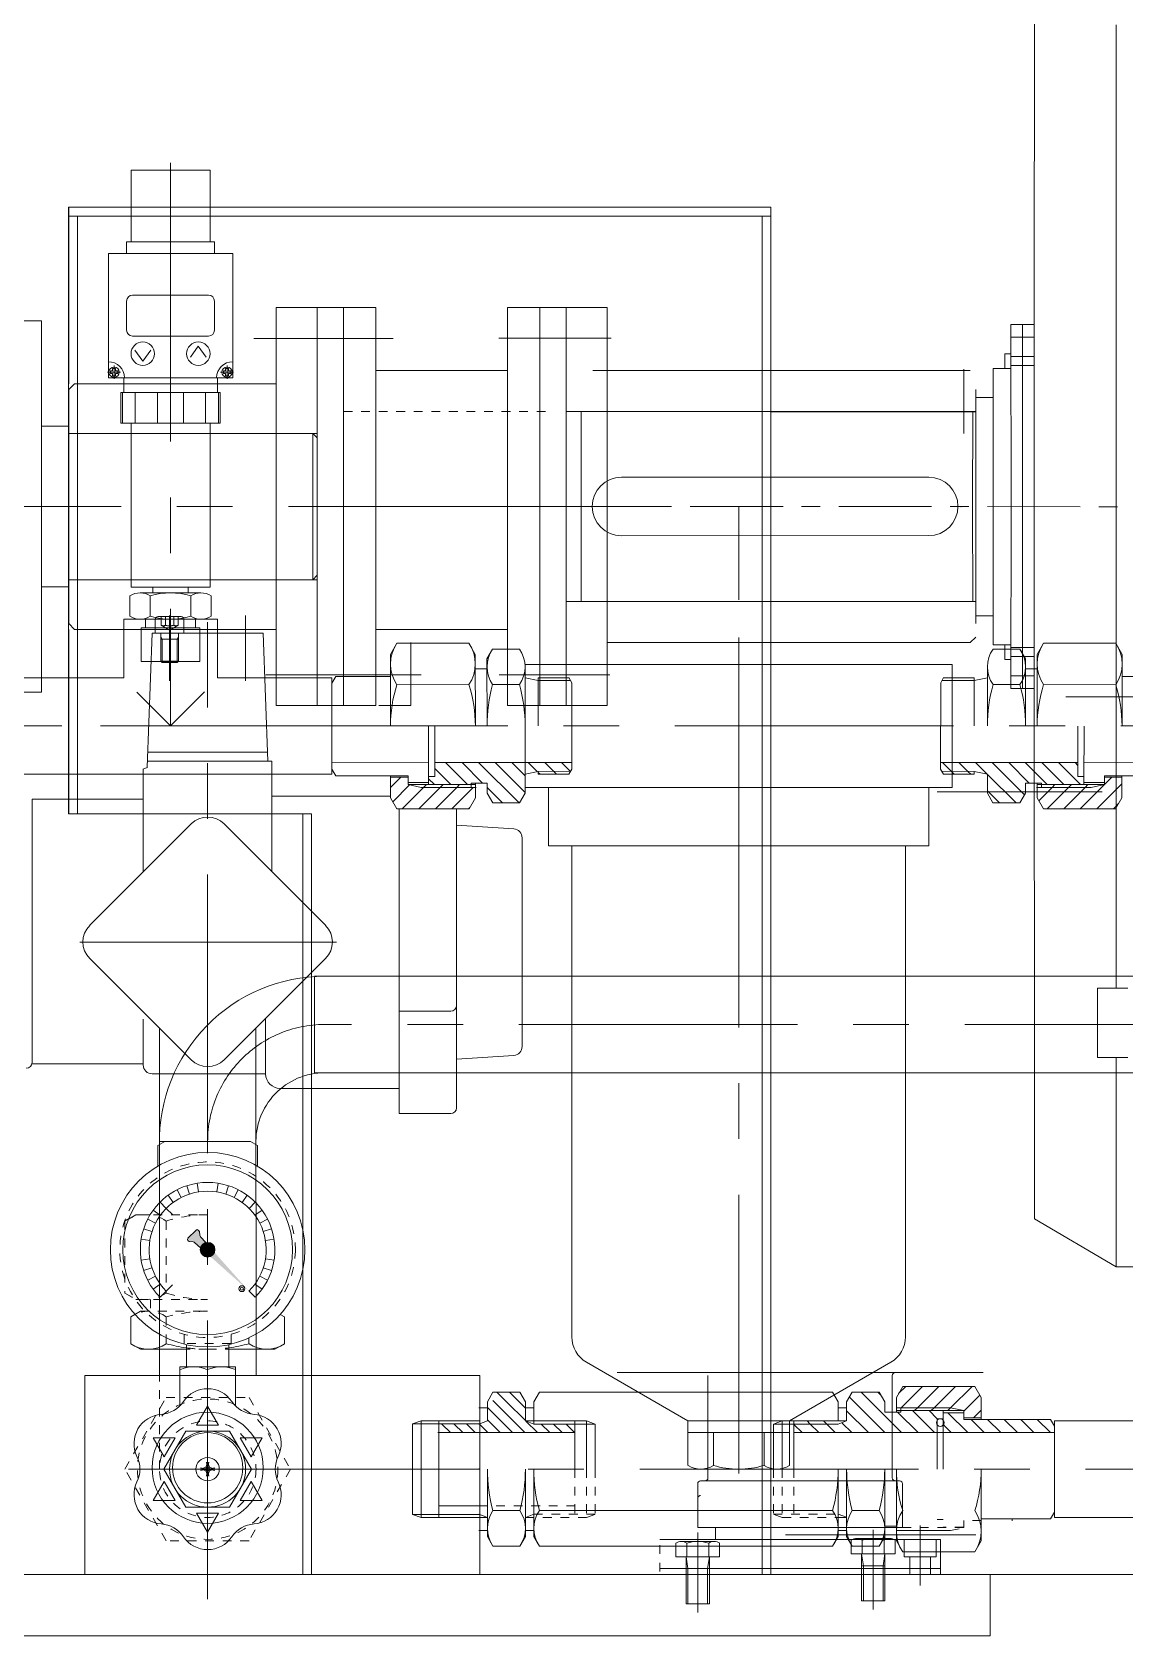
# Model space of a CAD drawing. Header units: inches. Extents: x 0 to 22015, y 0 to 16774.
# Drawn here: x 10993 to 11366, y 11004 to 11552 of the extents above; entities that cross this region are included whole.
import ezdxf

# ---------------------------------------------------------------- set-up
doc = ezdxf.new("R2010")
doc.units = ezdxf.units.IN
doc.header["$MEASUREMENT"] = 0
doc.linetypes.add('CENTER', pattern=[50.8, 31.75, -6.35, 6.35, -6.35])
doc.linetypes.add('EB_DASH', pattern=[6, 3, -3])
for name, color, linetype, lineweight in [('CAXA0', 7, 'Continuous', 5), ('CAXA1', 5, 'CENTER', 5), ('CAXA2', 6, 'EB_DASH', 5)]:
    doc.layers.add(name, color=color, linetype=linetype, lineweight=lineweight)

msp = doc.modelspace()

# ---------------------------------------------------------------- hatches: boundary and pattern name
at = {"layer": 'CAXA0', "linetype": 'Continuous', "lineweight": 5}
h = msp.add_hatch(color=7, dxfattribs=at)
h.paths.add_polyline_path([(11066.96, 11121.44), (11065.24, 11122.97), (11065.2, 11123.01), (11065.16, 11123.04), (11053.73, 11133.25), (11054.18, 11133.49), (11054.58, 11133.81), (11054.91, 11134.21), (11055.14, 11134.67)], flags=0)
h.paths.add_polyline_path([(11050.4, 11136.22), (11050.55, 11136.63), (11050.77, 11137.01), (11051.05, 11137.35), (11051.38, 11137.63), (11051.76, 11137.85), (11052.17, 11137.99), (11050.41, 11139.96), (11050.25, 11140.22), (11050.16, 11140.51), (11050.01, 11141.77), (11049.99, 11141.85), (11049.96, 11141.93), (11049.92, 11142), (11049.86, 11142.06), (11049.63, 11142.3), (11049.56, 11142.36), (11049.47, 11142.41), (11049.38, 11142.43), (11049.28, 11142.44), (11049.18, 11142.43), (11049.09, 11142.41), (11049, 11142.36), (11048.92, 11142.3), (11046.1, 11139.47), (11046.03, 11139.39), (11045.99, 11139.31), (11045.96, 11139.21), (11045.95, 11139.11), (11045.96, 11139.02), (11045.99, 11138.92), (11046.03, 11138.84), (11046.1, 11138.76), (11046.33, 11138.53), (11046.39, 11138.48), (11046.46, 11138.43), (11046.54, 11138.4), (11046.62, 11138.39), (11047.89, 11138.23), (11048.18, 11138.15), (11048.43, 11137.98)], flags=0)
msp.add_hatch(color=7, dxfattribs=at).paths.add_polyline_path([(11055.14, 11134.67), (11054.91, 11134.21), (11054.58, 11133.81), (11054.18, 11133.49), (11053.73, 11133.25), (11053.35, 11133.14), (11052.96, 11133.08), (11052.57, 11133.09), (11052.18, 11133.16), (11051.81, 11133.29), (11051.46, 11133.48), (11051.15, 11133.71), (11050.88, 11134), (11050.65, 11134.32), (11050.48, 11134.68), (11050.37, 11135.05), (11050.32, 11135.44), (11050.33, 11135.84), (11050.4, 11136.22), (11050.55, 11136.63), (11050.77, 11137.01), (11051.05, 11137.35), (11051.38, 11137.63), (11051.76, 11137.85), (11052.17, 11137.99), (11052.56, 11138.07), (11052.95, 11138.08), (11053.34, 11138.02), (11053.72, 11137.91), (11054.07, 11137.74), (11054.39, 11137.52), (11054.68, 11137.24), (11054.92, 11136.93), (11055.1, 11136.58), (11055.23, 11136.21), (11055.3, 11135.83), (11055.31, 11135.43), (11055.26, 11135.04)], flags=0)

# ---------------------------------------------------------------- linework, layer by layer
at = {"color": 7, "lineweight": 5}
for p, q in [((11335.34, 11451.85), (11335.37, 11583.05)), ((11363.32, 11554.19), (11363.32, 11520.79)), ((11363.32, 11520.79), (11363.32, 11258.38)), ((11327.34, 11451.82), (11327.41, 11389.58)), ((11327.34, 11451.82), (11335.34, 11451.82)), ((11331.34, 11451.82), (11331.34, 11389.58)), ((11335.34, 11451.85), (11335.34, 11389.58)), ((11327.35, 11447.5), (11335.34, 11447.5)), ((11325.32, 11441.82), (11325.32, 11436.82)), ((11325.32, 11441.82), (11327.35, 11441.82)), ((11327.36, 11440.82), (11335.34, 11440.82)), ((11321.32, 11426.82), (11321.32, 11436.82)), ((11321.32, 11436.82), (11327.36, 11436.82)), ((11327.36, 11437.82), (11335.34, 11437.82)), ((11315.32, 11421.89), (11315.32, 11426.89)), ((11315.32, 11426.89), (11321.32, 11426.89)), ((11321.32, 11426.82), (11321.32, 11389.58)), ((11175.32, 11389.58), (11175.32, 11422.08)), ((11175.32, 11422.08), (11315.32, 11421.89)), ((11314.32, 11421.89), (11314.25, 11389.59)), ((11315.32, 11421.89), (11315.32, 11357.28)), ((11194.25, 11399.58), (11299.25, 11399.64)), ((11175.32, 11389.58), (11175.32, 11357.08)), ((11314.32, 11357.28), (11314.25, 11389.58)), ((11321.32, 11352.34), (11321.32, 11389.58)), ((11327.34, 11327.35), (11327.41, 11389.58)), ((11331.34, 11327.35), (11331.34, 11389.58)), ((11335.34, 11327.32), (11335.34, 11389.58)), ((11194.25, 11379.58), (11299.25, 11379.64)), ((11175.32, 11357.08), (11315.32, 11357.28)), ((11315.32, 11357.28), (11315.32, 11352.28)), ((11315.32, 11352.28), (11321.32, 11352.28)), ((11321.32, 11352.34), (11321.32, 11342.34)), ((11321.32, 11342.34), (11327.36, 11342.35)), ((11325.32, 11337.35), (11325.32, 11342.35)), ((11325.32, 11337.35), (11327.35, 11337.35)), ((11327.36, 11341.35), (11335.34, 11341.35)), ((11327.36, 11338.35), (11335.34, 11338.35)), ((11327.35, 11331.67), (11335.34, 11331.67)), ((11327.34, 11327.35), (11335.34, 11327.35)), ((11335.34, 11327.32), (11335.37, 11196.12)), ((11363.32, 11224.98), (11363.32, 11258.38)), ((11356.9, 11224.98), (11367.29, 11224.98)), ((11356.9, 11224.98), (11356.9, 11201.33)), ((11356.9, 11201.33), (11367.3, 11201.31)), ((11363.32, 11129.68), (11363.32, 11201.32)), ((11335.39, 11146.12), (11335.37, 11196.12)), ((11335.39, 11146.12), (11363.32, 11129.68)), ((11363.32, 11129.68), (11373.32, 11129.69))]:
    msp.add_line(p, q, dxfattribs=at)
for centre, start, end in [((11194.25, 11389.58), 90, 270), ((11299.25, 11389.64), 270.0116, 90.0116)]:
    msp.add_arc(centre, 10, start, end, dxfattribs=at)
at = {"layer": 'CAXA0', "color": 7, "linetype": 'Continuous', "lineweight": 5}
for p, q in [((11026.63, 11504.58), (11053.63, 11504.58)), ((11026.63, 11504.58), (11026.63, 11480.08)), ((11053.63, 11504.58), (11053.63, 11480.08)), ((11005.31, 11284.58), (11005.31, 11491.85)), ((11005.31, 11491.85), (11245.31, 11491.85)), ((11005.32, 11431.58), (11005.32, 11491.85)), ((11245.31, 11024.58), (11245.31, 11491.85)), ((11005.31, 11488.85), (11245.31, 11488.85)), ((11008.31, 11284.58), (11008.31, 11488.85)), ((11242.31, 11024.58), (11242.31, 11488.85)), ((11025.13, 11480.08), (11055.13, 11480.08)), ((11025.13, 11480.08), (11025.13, 11476.08)), ((11055.13, 11480.08), (11055.13, 11476.08)), ((11018.88, 11476.08), (11061.38, 11476.08)), ((11018.88, 11476.08), (11018.88, 11433.58)), ((11061.38, 11476.08), (11061.38, 11433.58)), ((11025.13, 11459.83), (11025.13, 11449.83)), ((11027.13, 11461.83), (11053.13, 11461.83)), ((11055.13, 11459.83), (11055.13, 11449.83)), ((11076.27, 11332.33), (11076.27, 11457.58)), ((11110.27, 11457.58), (11076.27, 11457.58)), ((11090.27, 11321.58), (11090.27, 11457.58)), ((11099.27, 11339.33), (11099.27, 11457.58)), ((11110.27, 11321.58), (11110.27, 11457.58)), ((11189.32, 11457.58), (11155.32, 11457.58)), ((11155.32, 11321.58), (11155.32, 11457.58)), ((11166.32, 11321.58), (11166.32, 11457.58)), ((11175.32, 11321.58), (11175.32, 11457.58)), ((11189.32, 11343.08), (11189.32, 11457.58)), ((10996, 11453.03), (10979, 11453.03)), ((10996, 11326.18), (10996, 11453.03)), ((11027.13, 11447.83), (11053.13, 11447.83)), ((11027.91, 11442.98), (11030.63, 11439.27)), ((11033.36, 11442.98), (11030.63, 11439.27)), ((11046.91, 11440.67), (11049.63, 11444.38)), ((11052.36, 11440.67), (11049.63, 11444.38)), ((11019.58, 11435.02), (11019.58, 11436.02)), ((11020.33, 11436.02), (11019.58, 11436.02)), ((11020.33, 11435.02), (11019.58, 11435.02)), ((11021.33, 11436.77), (11020.33, 11436.77)), ((11020.33, 11436.02), (11020.33, 11436.77)), ((11020.33, 11434.27), (11020.33, 11435.02)), ((11021.33, 11436.02), (11021.33, 11436.77)), ((11022.08, 11436.02), (11021.33, 11436.02)), ((11021.33, 11434.27), (11021.33, 11435.02)), ((11022.08, 11435.02), (11021.33, 11435.02)), ((11022.08, 11435.02), (11022.08, 11436.02)), ((11058.19, 11436.02), (11058.19, 11435.02)), ((11058.94, 11436.02), (11058.19, 11436.02)), ((11058.94, 11435.02), (11058.19, 11435.02)), ((11059.94, 11436.77), (11058.94, 11436.77)), ((11058.94, 11436.77), (11058.94, 11436.02)), ((11058.94, 11435.02), (11058.94, 11434.27)), ((11059.94, 11436.77), (11059.94, 11436.02)), ((11060.69, 11436.02), (11059.94, 11436.02)), ((11060.69, 11435.02), (11059.94, 11435.02)), ((11059.94, 11435.02), (11059.94, 11434.27)), ((11060.69, 11436.02), (11060.69, 11435.02)), ((11155.32, 11436.08), (11110.27, 11436.08)), ((11313.47, 11436.08), (11184.47, 11436.08)), ((11007.32, 11431.58), (11005.32, 11429.58)), ((11005.32, 11349.59), (11005.32, 11429.58)), ((11007.32, 11431.58), (11076.27, 11431.58)), ((11018.88, 11433.58), (11061.38, 11433.58)), ((11021.33, 11434.27), (11020.33, 11434.27)), ((11024.13, 11433.58), (11024.13, 11428.58)), ((11056.13, 11433.58), (11056.13, 11428.58)), ((11059.94, 11434.27), (11058.94, 11434.27)), ((11315.32, 11349.59), (11315.32, 11429.58)), ((11023.13, 11428.58), (11057.13, 11428.58)), ((11023.13, 11428.58), (11023.13, 11418.08)), ((11023.7, 11418.08), (11023.7, 11428.58)), ((11028.09, 11418.08), (11028.09, 11428.58)), ((11035.73, 11418.08), (11035.73, 11428.58)), ((11044.51, 11418.08), (11044.51, 11428.58)), ((11052.12, 11418.08), (11052.12, 11428.58)), ((11056.55, 11418.08), (11056.55, 11428.58)), ((11057.13, 11428.58), (11057.13, 11418.08)), ((11175.32, 11422.08), (11310.47, 11422.08)), ((11175.32, 11422.08), (11315.32, 11422.08)), ((11175.32, 11422.08), (11175.32, 11357.08)), ((11180.52, 11422.08), (11180.52, 11357.08)), ((11315.32, 11422.08), (11315.32, 11357.08)), ((11005.32, 11417.09), (10996, 11417.09)), ((11005.32, 11414.58), (11090.27, 11414.58)), ((11023.13, 11418.08), (11057.13, 11418.08)), ((11026.63, 11418.08), (11026.63, 11362.08)), ((11053.63, 11418.08), (11053.63, 11362.08)), ((11088.75, 11414.58), (11090.25, 11413.08)), ((11088.75, 11414.58), (11088.75, 11389.58)), ((11090.25, 11410.58), (11090.25, 11389.58)), ((11088.75, 11364.58), (11088.75, 11389.57)), ((11090.25, 11368.57), (11090.25, 11389.57)), ((11005.32, 11364.58), (11090.27, 11364.58)), ((11088.75, 11364.58), (11090.25, 11366.08)), ((11005.32, 11362.09), (10996, 11362.09)), ((11026.28, 11352.1), (11026.28, 11359.06)), ((11026.63, 11362.08), (11053.63, 11362.08)), ((11029.74, 11360.08), (11050.53, 11360.08)), ((11033.21, 11359.06), (11033.21, 11352.1)), ((11034.13, 11362.08), (11034.13, 11360.08)), ((11046.13, 11362.08), (11046.13, 11360.08)), ((11047.06, 11359.06), (11047.06, 11352.1)), ((11053.99, 11352.1), (11053.99, 11359.06)), ((11099.27, 11321.58), (11099.27, 11357.08)), ((11099.27, 11321.58), (11099.27, 11357.08)), ((11175.32, 11357.08), (11315.32, 11357.08)), ((11180.52, 11357.08), (11310.47, 11357.08)), ((11007.32, 11347.59), (11005.32, 11349.59)), ((11005.32, 11284.58), (11005.32, 11347.59)), ((11007.32, 11347.59), (11076.27, 11347.59)), ((11056.13, 11351.08), (11024.13, 11351.08)), ((11024.13, 11351.08), (11024.13, 11331.58)), ((11024.13, 11351.08), (11024.13, 11331.58)), ((11056.13, 11351.08), (11024.13, 11351.08)), ((11056.13, 11351.08), (11024.13, 11351.08)), ((11024.13, 11351.08), (11024.13, 11331.08)), ((11029.74, 11351.08), (11050.53, 11351.08)), ((11030.13, 11348.08), (11050.13, 11348.08)), ((11030.13, 11348.08), (11030.13, 11336.58)), ((11031.63, 11351.08), (11031.63, 11348.08)), ((11034.92, 11346.29), (11034.92, 11351.02)), ((11035.9, 11351.99), (11043.73, 11351.99)), ((11044.7, 11351.02), (11044.7, 11346.29)), ((11048.63, 11351.08), (11048.63, 11348.08)), ((11050.13, 11348.08), (11050.13, 11336.58)), ((11056.13, 11351.08), (11056.13, 11331.58)), ((11056.13, 11351.08), (11056.13, 11331.58)), ((11056.13, 11351.08), (11056.13, 11331.08)), ((11110.27, 11347.59), (11155.32, 11347.59)), ((11033.81, 11346.29), (11032.2, 11300.45)), ((11033.81, 11346.29), (11071.81, 11346.29)), ((11044.7, 11346.29), (11034.92, 11346.29)), ((11036.81, 11336.74), (11036.81, 11346.29)), ((11037.26, 11344.29), (11036.81, 11345.07)), ((11042.81, 11344.29), (11036.81, 11344.29)), ((11037.26, 11336.29), (11037.26, 11344.29)), ((11042.36, 11344.29), (11042.81, 11345.07)), ((11042.36, 11336.29), (11042.36, 11344.29)), ((11042.81, 11336.74), (11042.81, 11346.29)), ((11071.81, 11346.29), (11073.35, 11302.59)), ((11076.27, 11321.58), (11076.27, 11343.08)), ((11076.27, 11321.58), (11076.27, 11343.08)), ((11115.29, 11339.04), (11117.48, 11342.84)), ((11117.48, 11342.84), (11142.1, 11342.86)), ((11122.28, 11321.58), (11122.28, 11343.08)), ((11122.29, 11321.58), (11122.29, 11343.08)), ((11144.29, 11339.07), (11142.1, 11342.86)), ((11189.32, 11321.58), (11189.32, 11343.08)), ((11313.47, 11343.08), (11189.32, 11343.08)), ((11315.32, 11344.93), (11313.47, 11343.08)), ((11336.36, 11339.07), (11338.55, 11342.86)), ((11363.17, 11342.84), (11338.55, 11342.86)), ((11365.36, 11339.04), (11363.17, 11342.84)), ((11030.13, 11336.58), (11050.13, 11336.58)), ((11036.81, 11336.74), (11042.81, 11336.74)), ((11037.26, 11336.29), (11036.81, 11336.74)), ((11037.26, 11336.29), (11042.36, 11336.29)), ((11042.36, 11336.29), (11042.81, 11336.74)), ((11115.32, 11314.54), (11115.29, 11339.04)), ((11144.29, 11339.07), (11144.32, 11314.56)), ((11148.29, 11337.57), (11150.2, 11340.87)), ((11148.29, 11337.57), (11148.32, 11314.57)), ((11150.2, 11340.87), (11159.39, 11340.88)), ((11330.45, 11340.87), (11321.26, 11340.88)), ((11332.36, 11337.57), (11330.45, 11340.87)), ((11332.36, 11337.57), (11332.34, 11314.57)), ((11336.36, 11339.07), (11336.34, 11314.56)), ((11365.34, 11314.54), (11365.36, 11339.04)), ((10971.32, 11331.08), (11024.13, 11331.08)), ((11056.13, 11331.08), (11095.24, 11331.08)), ((11095.24, 11329.18), (11096.59, 11331.52)), ((11095.24, 11331.08), (11095.24, 11298.08)), ((11096.59, 11331.52), (11115.3, 11331.54)), ((11144.3, 11334.06), (11148.3, 11334.07)), ((11161.32, 11314.58), (11161.3, 11334.8)), ((11165.8, 11330.08), (11161.3, 11331.08)), ((11161.32, 11293.58), (11161.32, 11335.58)), ((11307.32, 11335.57), (11161.32, 11335.57)), ((11165.8, 11331.08), (11176.3, 11331.09)), ((11165.82, 11314.58), (11165.8, 11331.08)), ((11177.3, 11329.36), (11176.29, 11331.11)), ((11303.35, 11329.36), (11304.36, 11331.11)), ((11314.85, 11331.08), (11304.35, 11331.09)), ((11307.32, 11293.58), (11307.32, 11335.58)), ((11314.84, 11314.58), (11314.85, 11331.08)), ((11314.85, 11330.08), (11319.35, 11331.08)), ((11319.34, 11314.58), (11319.35, 11334.8)), ((11336.35, 11334.06), (11332.35, 11334.07)), ((11384.06, 11331.52), (11365.35, 11331.54)), ((10996, 11326.18), (10978.82, 11326.18)), ((11040.13, 11314.58), (11028.57, 11326.14)), ((11040.13, 11314.58), (11028.57, 11326.14)), ((11040.13, 11314.58), (11051.8, 11326.25)), ((11040.13, 11314.58), (11051.8, 11326.25)), ((11117.49, 11328.69), (11142.11, 11328.71)), ((11150.21, 11328.72), (11159.4, 11328.73)), ((11165.8, 11330.08), (11176.88, 11330.09)), ((11177.33, 11299.83), (11177.3, 11329.36)), ((11303.32, 11299.83), (11303.35, 11329.36)), ((11314.85, 11330.08), (11303.77, 11330.09)), ((11330.44, 11328.72), (11321.25, 11328.73)), ((11363.16, 11328.69), (11338.54, 11328.71)), ((11090.27, 11321.58), (11076.27, 11321.58)), ((11110.27, 11321.58), (11076.27, 11321.58)), ((11122.28, 11321.58), (11111.28, 11321.58)), ((11189.32, 11321.58), (11155.32, 11321.58)), ((11178.33, 11321.58), (11167.33, 11321.58)), ((11346.17, 11324.58), (11377.03, 11324.58)), ((11128.33, 11294.55), (11128.32, 11314.55)), ((11130.43, 11297.3), (11130.42, 11314.55)), ((11350.22, 11297.3), (11350.24, 11314.55)), ((11352.32, 11294.55), (11352.34, 11314.55)), ((11073.24, 11305.6), (11032.39, 11305.6)), ((10855.33, 11298.08), (11095.24, 11298.08)), ((11030.83, 11264.77), (11030.83, 11299.88)), ((11074.8, 11302.59), (11032.38, 11302.59)), ((11074.8, 11264.77), (11074.8, 11302.59)), ((11095.27, 11302.02), (11128.33, 11302.05)), ((11095.27, 11299.85), (11096.62, 11297.52)), ((11130.43, 11302.05), (11177.33, 11302.09)), ((11135.97, 11294.56), (11130.43, 11300.08)), ((11141.62, 11294.56), (11134.12, 11302.05)), ((11146.78, 11295.06), (11139.77, 11302.06)), ((11159.24, 11288.28), (11145.43, 11302.06)), ((11161.34, 11291.84), (11151.09, 11302.07)), ((11161.33, 11297.5), (11156.74, 11302.07)), ((11165.83, 11299.08), (11161.33, 11298.08)), ((11161.34, 11291.58), (11161.33, 11298.08)), ((11165.48, 11299), (11162.4, 11302.08)), ((11165.83, 11299.08), (11176.91, 11299.09)), ((11165.83, 11298.08), (11165.83, 11299.08)), ((11166.41, 11298.08), (11165.83, 11298.66)), ((11165.83, 11298.08), (11176.33, 11298.09)), ((11171.06, 11299.09), (11168.06, 11302.08)), ((11172.06, 11298.09), (11171.06, 11299.09)), ((11176.72, 11299.09), (11173.72, 11302.09)), ((11177.33, 11299.83), (11176.32, 11298.07)), ((11176.84, 11298.97), (11176.72, 11299.09)), ((11350.22, 11302.05), (11303.32, 11302.09)), ((11303.32, 11299.83), (11304.33, 11298.07)), ((11314.82, 11299.08), (11303.74, 11299.09)), ((11306.95, 11299.09), (11303.94, 11302.09)), ((11314.82, 11298.08), (11304.32, 11298.09)), ((11307.95, 11298.09), (11306.95, 11299.09)), ((11312.61, 11299.08), (11309.6, 11302.09)), ((11313.61, 11298.08), (11312.61, 11299.08)), ((11314.82, 11298.08), (11314.82, 11299.08)), ((11314.82, 11299.08), (11319.32, 11298.08)), ((11319.27, 11298.09), (11315.27, 11302.08)), ((11319.31, 11291.58), (11319.32, 11298.08)), ((11329.11, 11288.27), (11319.32, 11298.04)), ((11332, 11291.03), (11320.94, 11302.08)), ((11333.62, 11295.06), (11326.61, 11302.07)), ((11339.79, 11294.56), (11332.27, 11302.07)), ((11345.46, 11294.55), (11337.94, 11302.06)), ((11351.13, 11294.55), (11343.61, 11302.06)), ((11350.22, 11301.1), (11349.27, 11302.05)), ((11385.38, 11302.02), (11352.32, 11302.05)), ((11096.62, 11297.52), (11121.33, 11297.54)), ((11115.34, 11290.03), (11115.33, 11297.54)), ((11115.33, 11297.04), (11121.33, 11297.04)), ((11115.33, 11293.55), (11118.82, 11297.04)), ((11116.12, 11288.68), (11121.86, 11294.43)), ((11119.34, 11286.24), (11126.63, 11293.55)), ((11121.33, 11294.54), (11121.33, 11297.54)), ((11121.33, 11295.24), (11128.33, 11295.25)), ((11121.33, 11294.54), (11144.33, 11294.56)), ((11125.83, 11293.55), (11121.33, 11294.54)), ((11121.86, 11294.43), (11121.98, 11294.54)), ((11125, 11286.25), (11132.29, 11293.55)), ((11125.83, 11293.55), (11144.55, 11293.56)), ((11126.63, 11293.55), (11127.63, 11294.55)), ((11128.33, 11297.3), (11130.43, 11297.3)), ((11130.31, 11294.55), (11128.33, 11296.52)), ((11130.65, 11286.25), (11137.95, 11293.56)), ((11132.29, 11293.55), (11133.29, 11294.55)), ((11136.31, 11286.26), (11143.61, 11293.56)), ((11137.95, 11293.56), (11138.95, 11294.56)), ((11142.83, 11295.06), (11148.33, 11295.07)), ((11142.83, 11293.56), (11142.83, 11295.06)), ((11144.34, 11290.05), (11144.33, 11295.06)), ((11148.34, 11291.57), (11148.33, 11295.07)), ((11153.59, 11288.27), (11148.33, 11293.51)), ((11307.32, 11293.57), (11161.32, 11293.57)), ((11169.32, 11273.58), (11169.32, 11293.58)), ((11299.32, 11273.57), (11299.32, 11293.57)), ((11323.44, 11288.27), (11319.32, 11292.39)), ((11332.31, 11291.57), (11332.32, 11295.07)), ((11337.82, 11295.06), (11332.32, 11295.07)), ((11354.82, 11293.55), (11336.1, 11293.56)), ((11336.31, 11290.05), (11336.32, 11295.06)), ((11359.32, 11294.54), (11336.32, 11294.56)), ((11336.9, 11289.04), (11341.41, 11293.56)), ((11337.82, 11293.56), (11337.82, 11295.06)), ((11339.78, 11286.26), (11347.06, 11293.55)), ((11341.41, 11293.56), (11342.41, 11294.56)), ((11345.43, 11286.25), (11352.71, 11293.55)), ((11347.06, 11293.55), (11348.06, 11294.55)), ((11352.32, 11297.3), (11350.22, 11297.3)), ((11351.07, 11286.25), (11361.84, 11297.04)), ((11359.32, 11295.24), (11352.32, 11295.25)), ((11352.71, 11293.55), (11353.7, 11294.55)), ((11354.82, 11293.55), (11359.32, 11294.54)), ((11356.72, 11286.24), (11365.32, 11294.86)), ((11359.32, 11294.54), (11359.32, 11297.54)), ((11384.03, 11297.52), (11359.32, 11297.54)), ((11365.32, 11297.04), (11359.32, 11297.04)), ((11365.31, 11290.03), (11365.32, 11297.54)), ((10992.81, 11289.59), (11030.83, 11289.59)), ((10992.81, 11199.59), (10992.81, 11289.59)), ((11115.34, 11290.55), (11074.8, 11290.55)), ((11115.34, 11290.03), (11117.53, 11286.24)), ((11144.34, 11290.05), (11142.15, 11286.26)), ((11148.34, 11291.57), (11150.24, 11288.27)), ((11150.24, 11288.27), (11159.43, 11288.28)), ((11161.34, 11291.58), (11159.43, 11288.28)), ((11302.18, 11292.08), (11348.47, 11292.08)), ((11312.23, 11292.08), (11358.52, 11292.08)), ((11319.31, 11291.58), (11321.22, 11288.28)), ((11330.41, 11288.27), (11321.22, 11288.28)), ((11332.31, 11291.57), (11330.41, 11288.27)), ((11336.31, 11290.05), (11338.5, 11286.26)), ((11362.37, 11286.24), (11364.16, 11288.04)), ((11365.31, 11290.03), (11363.12, 11286.24)), ((11005.31, 11284.58), (11088.31, 11284.58)), ((11085.31, 11024.58), (11085.31, 11284.58)), ((11088.31, 11024.58), (11088.31, 11284.58)), ((11117.53, 11286.24), (11142.15, 11286.26)), ((11118.32, 11182.09), (11118.32, 11286.24)), ((11137.88, 11184.09), (11137.88, 11286.26)), ((11141.97, 11286.26), (11142.4, 11286.69)), ((11363.12, 11286.24), (11338.5, 11286.26)), ((11012.51, 11246.45), (11047.16, 11281.1)), ((11058.47, 11281.1), (11093.12, 11246.45)), ((11157.52, 11279.38), (11137.88, 11280.71)), ((11160.31, 11205), (11160.31, 11276.39)), ((11299.32, 11273.57), (11169.32, 11273.57)), ((11177.32, 11105.75), (11177.32, 11273.57)), ((11291.32, 11105.75), (11291.32, 11273.57)), ((11047.16, 11200.49), (11012.51, 11235.13)), ((11058.47, 11200.49), (11093.12, 11235.13)), ((11406.82, 11229.05), (11089.38, 11229.05)), ((11089.38, 11196.05), (11089.38, 11229)), ((11135.88, 11217.09), (11118.32, 11217.09)), ((11030.83, 11198.83), (11030.83, 11214.39)), ((11036.36, 11092.57), (11036.32, 11211.32)), ((11069.36, 11092.57), (11069.32, 11211.34)), ((11072.63, 11214.64), (11072.63, 11195.69)), ((11157.52, 11202), (11137.88, 11200.68)), ((10992.81, 11199.09), (11030.83, 11199.09)), ((10992.81, 11199.09), (10999.24, 11199.09)), ((11030.83, 11198.69), (11030.83, 11198.83)), ((11072.63, 11195.69), (11033.83, 11195.69)), ((11406.82, 11196.05), (11089.38, 11196.05)), ((11118.32, 11190.69), (11077.63, 11190.69)), ((11135.88, 11182.09), (11118.32, 11182.09)), ((11038.16, 11172.55), (11035.82, 11171.2)), ((11067.49, 11172.55), (11036.32, 11172.55)), ((11067.49, 11172.55), (11069.82, 11171.2)), ((11035.82, 11171.2), (11035.82, 11164.16)), ((11069.82, 11171.2), (11069.82, 11164.15)), ((11043.73, 11153.4), (11042.37, 11156.07)), ((11046.63, 11154.6), (11045.71, 11157.45)), ((11049.68, 11155.33), (11049.22, 11158.3)), ((11055.94, 11155.33), (11056.41, 11158.3)), ((11058.99, 11154.6), (11059.92, 11157.45)), ((11061.89, 11153.4), (11063.26, 11156.07)), ((11038.67, 11149.72), (11036.55, 11151.84)), ((11041.06, 11151.76), (11039.29, 11154.19)), ((11064.57, 11151.76), (11066.33, 11154.19)), ((11066.96, 11149.72), (11069.08, 11151.84)), ((11034.99, 11144.66), (11032.32, 11146.02)), ((11036.63, 11147.33), (11034.21, 11149.1)), ((11040.79, 11147.6), (11038.67, 11149.72)), ((11068.99, 11147.33), (11071.42, 11149.1)), ((11070.63, 11144.66), (11073.31, 11146.02)), ((11033.06, 11138.71), (11030.1, 11139.18)), ((11033.79, 11141.76), (11030.94, 11142.69)), ((11048.92, 11142.3), (11046.1, 11139.47)), ((11049.86, 11142.06), (11049.63, 11142.3)), ((11050.01, 11141.77), (11050.16, 11140.51)), ((11050.41, 11139.96), (11052.17, 11137.99)), ((11071.83, 11141.76), (11074.69, 11142.69)), ((11072.57, 11138.71), (11075.53, 11139.18)), ((11046.33, 11138.53), (11046.1, 11138.76)), ((11046.62, 11138.39), (11047.89, 11138.23)), ((11048.43, 11137.98), (11050.4, 11136.22)), ((11033.06, 11132.45), (11030.1, 11131.98)), ((11033.79, 11129.4), (11030.94, 11128.47)), ((11071.83, 11129.4), (11074.69, 11128.47)), ((11072.57, 11132.45), (11075.53, 11131.98)), ((11034.99, 11126.5), (11032.32, 11125.14)), ((11036.63, 11123.82), (11034.21, 11122.06)), ((11040.79, 11123.56), (11038.67, 11121.44)), ((11068.99, 11123.82), (11071.42, 11122.06)), ((11070.63, 11126.5), (11073.31, 11125.14)), ((11038.67, 11121.44), (11036.55, 11119.32)), ((11066.96, 11121.44), (11069.08, 11119.32)), ((11027.97, 11113.48), (11026.52, 11112.65)), ((11026.52, 11112.65), (11026.52, 11103.46)), ((11026.52, 11112.65), (11026.52, 11103.46)), ((11077.66, 11113.49), (11079.12, 11112.65)), ((11079.12, 11112.65), (11079.12, 11103.46)), ((11079.12, 11112.65), (11079.12, 11103.46)), ((11029.82, 11101.55), (11026.52, 11103.46)), ((11029.82, 11101.55), (11026.52, 11103.46)), ((11029.82, 11101.55), (11045.56, 11101.55)), ((11038.67, 11105.49), (11038.67, 11103.46)), ((11045.56, 11095.58), (11045.56, 11103.13)), ((11060.06, 11095.58), (11060.06, 11103.13)), ((11075.8, 11101.55), (11060.06, 11101.55)), ((11066.95, 11105.49), (11066.95, 11103.46)), ((11075.8, 11101.55), (11079.1, 11103.46)), ((11075.82, 11101.55), (11079.12, 11103.46)), ((11075.82, 11101.55), (11079.12, 11103.46)), ((11062.31, 11095.58), (11043.31, 11095.58)), ((11043.31, 11082.21), (11043.31, 11095.58)), ((11062.31, 11082.21), (11062.31, 11095.58)), ((11216.99, 11077.07), (11182.32, 11097.09)), ((11251.64, 11077.07), (11286.32, 11097.09)), ((11010.82, 11092.57), (11145.83, 11092.57)), ((11010.82, 11024.58), (11010.82, 11092.57)), ((11052.81, 11094.58), (11052.81, 11088.06)), ((11145.83, 11092.57), (11145.83, 11024.58)), ((11317.82, 11093.58), (11192.82, 11093.58)), ((11223.82, 11057.58), (11223.82, 11092.58)), ((11286.82, 11057.58), (11286.82, 11092.58)), ((11148.42, 11083.58), (11150.28, 11086.88)), ((11150.28, 11086.88), (11159.51, 11086.88)), ((11150.77, 11083.58), (11150.28, 11084.07)), ((11150.32, 11086.88), (11159.51, 11086.88)), ((11155.01, 11083.58), (11151.7, 11086.88)), ((11159.25, 11083.58), (11155.95, 11086.88)), ((11161.42, 11083.58), (11159.51, 11086.88)), ((11164.29, 11083.58), (11166.19, 11086.88)), ((11166.19, 11086.88), (11266.41, 11086.88)), ((11166.19, 11086.88), (11223.47, 11086.88)), ((11268.32, 11083.58), (11266.41, 11086.88)), ((11271.22, 11083.58), (11273.12, 11086.88)), ((11284.3, 11073.08), (11272.16, 11085.22)), ((11282.31, 11086.88), (11273.12, 11086.88)), ((11289.96, 11073.08), (11276.16, 11086.88)), ((11282.99, 11085.71), (11281.82, 11086.88)), ((11284.22, 11083.58), (11282.31, 11086.88)), ((11288.22, 11085.09), (11290.41, 11088.88)), ((11288.22, 11085.09), (11288.22, 11080.08)), ((11288.98, 11086.42), (11291.45, 11088.88)), ((11289.8, 11081.58), (11297.1, 11088.88)), ((11315.03, 11088.88), (11290.41, 11088.88)), ((11295.46, 11081.58), (11302.76, 11088.88)), ((11301.12, 11081.58), (11308.42, 11088.88)), ((11306.76, 11081.57), (11314.07, 11088.88)), ((11311.22, 11080.36), (11316.75, 11085.9)), ((11317.22, 11085.09), (11315.03, 11088.88)), ((11317.22, 11085.09), (11317.22, 11077.58)), ((11052.81, 11082.08), (11049.06, 11075.58)), ((11052.81, 11082.08), (11056.57, 11075.58)), ((11145.52, 11081.58), (11148.42, 11081.58)), ((11148.42, 11083.58), (11148.42, 11077.08)), ((11148.42, 11077.08), (11148.42, 11083.58)), ((11153.02, 11077.08), (11148.42, 11081.68)), ((11157.26, 11077.08), (11150.77, 11083.58)), ((11161.42, 11077.17), (11155.01, 11083.58)), ((11161.42, 11081.41), (11159.25, 11083.58)), ((11161.42, 11083.58), (11161.42, 11077.08)), ((11161.42, 11083.58), (11161.42, 11077.08)), ((11161.42, 11081.58), (11164.32, 11081.58)), ((11164.29, 11083.58), (11164.29, 11076)), ((11268.32, 11083.58), (11268.32, 11077.08)), ((11268.32, 11081.58), (11271.22, 11081.58)), ((11271.22, 11083.58), (11271.22, 11077.08)), ((11278.64, 11073.08), (11271.22, 11080.51)), ((11284.22, 11083.58), (11284.22, 11080.08)), ((11289.72, 11080.08), (11284.22, 11080.08)), ((11306.72, 11081.58), (11288.22, 11081.58)), ((11311.22, 11080.58), (11288.22, 11080.58)), ((11295.61, 11073.08), (11288.62, 11080.08)), ((11289.72, 11081.58), (11289.72, 11080.08)), ((11289.72, 11081.49), (11289.8, 11081.58)), ((11301.27, 11073.08), (11293.77, 11080.58)), ((11294.46, 11080.58), (11295.46, 11081.58)), ((11302.18, 11077.83), (11299.43, 11080.58)), ((11300.12, 11080.58), (11301.12, 11081.58)), ((11304.22, 11080.58), (11304.22, 11060.58)), ((11311.22, 11079.88), (11304.22, 11079.88)), ((11304.22, 11079.88), (11304.22, 11060.58)), ((11305.77, 11080.58), (11306.76, 11081.57)), ((11312.59, 11073.08), (11305.79, 11079.88)), ((11306.72, 11081.58), (11311.22, 11080.58)), ((11311.22, 11080.58), (11311.22, 11077.58)), ((11314.59, 11078.08), (11317.22, 11080.71)), ((11037.81, 11060.58), (11045.31, 11073.57)), ((11037.82, 11060.58), (11045.32, 11073.57)), ((11045.31, 11073.57), (11060.31, 11073.57)), ((11045.32, 11073.57), (11060.32, 11073.57)), ((11056.57, 11075.58), (11049.06, 11075.58)), ((11060.31, 11073.57), (11067.81, 11060.58)), ((11060.32, 11073.57), (11067.82, 11060.58)), ((11125.83, 11077.08), (11122.83, 11076.08)), ((11122.83, 11045.08), (11122.83, 11076.08)), ((11122.83, 11076.08), (11145.83, 11076.08)), ((11125.83, 11044.08), (11125.83, 11077.08)), ((11125.83, 11077.08), (11145.83, 11077.08)), ((11131.57, 11073.08), (11131.52, 11073.13)), ((11178.29, 11073.08), (11131.52, 11073.08)), ((11131.82, 11077.08), (11131.82, 11073.07)), ((11131.82, 11073.07), (11131.82, 11044.08)), ((11135.81, 11073.08), (11132.89, 11076)), ((11140.05, 11073.08), (11137.13, 11076)), ((11144.29, 11073.08), (11141.38, 11076)), ((11145.52, 11076), (11148.42, 11077.08)), ((11148.54, 11073.08), (11145.59, 11076.03)), ((11148.78, 11077.08), (11148.42, 11077.44)), ((11152.78, 11073.08), (11148.78, 11077.08)), ((11157.02, 11073.08), (11153.02, 11077.08)), ((11161.26, 11073.08), (11157.26, 11077.08)), ((11161.42, 11077.08), (11182.32, 11077.08)), ((11161.42, 11077.08), (11164.29, 11076)), ((11165.51, 11073.08), (11161.56, 11077.03)), ((11164.29, 11076), (11185.32, 11076)), ((11169.75, 11073.08), (11166.83, 11076)), ((11173.99, 11073.08), (11171.07, 11076)), ((11178.23, 11073.08), (11175.32, 11076)), ((11178.29, 11077.08), (11178.29, 11060.58)), ((11182.32, 11077.08), (11185.25, 11076)), ((11182.32, 11077.08), (11182.32, 11060.57)), ((11185.32, 11076), (11185.32, 11060.57)), ((11251.64, 11077.07), (11216.99, 11077.07)), ((11216.99, 11061.85), (11216.99, 11077.07)), ((11251.64, 11073.07), (11216.99, 11073.07)), ((11225.66, 11061.85), (11225.66, 11073.07)), ((11242.98, 11061.85), (11242.98, 11073.07)), ((11249.22, 11077.08), (11246.22, 11076)), ((11246.22, 11076), (11268.32, 11076)), ((11246.22, 11076), (11246.22, 11060.58)), ((11249.21, 11077.08), (11271.22, 11077.08)), ((11249.22, 11077.08), (11249.22, 11060.58)), ((11251.64, 11061.85), (11251.64, 11077.07)), ((11253.22, 11077.08), (11253.22, 11060.58)), ((11256.02, 11073.08), (11253.22, 11075.88)), ((11340.22, 11073.08), (11253.22, 11073.08)), ((11258.67, 11076.08), (11257.67, 11077.08)), ((11261.67, 11073.08), (11258.67, 11076.08)), ((11264.33, 11076.08), (11263.33, 11077.08)), ((11267.33, 11073.08), (11264.33, 11076.08)), ((11268.32, 11077.08), (11271.22, 11077.08)), ((11268.32, 11076), (11271.22, 11077.08)), ((11269.13, 11076.93), (11268.98, 11077.08)), ((11272.99, 11073.08), (11269.73, 11076.34)), ((11304.22, 11077.83), (11302.12, 11077.83)), ((11302.12, 11077.83), (11302.12, 11060.58)), ((11306.93, 11073.08), (11304.22, 11075.79)), ((11342.22, 11073.08), (11304.22, 11073.08)), ((11317.22, 11078.08), (11311.22, 11078.08)), ((11340.87, 11077.58), (11311.22, 11077.58)), ((11318.24, 11073.08), (11313.74, 11077.58)), ((11323.9, 11073.08), (11319.4, 11077.58)), ((11329.56, 11073.08), (11325.06, 11077.58)), ((11335.22, 11073.08), (11330.72, 11077.58)), ((11340.87, 11073.08), (11336.37, 11077.58)), ((11342.22, 11075.24), (11340.87, 11077.58)), ((11342.22, 11077.08), (11342.22, 11044.08)), ((12181.41, 11077.08), (11342.22, 11077.08)), ((11034.19, 11071.33), (11037.95, 11064.83)), ((11034.19, 11071.33), (11041.7, 11071.33)), ((11037.95, 11064.83), (11041.7, 11071.33)), ((11071.43, 11071.33), (11063.93, 11071.33)), ((11063.93, 11071.33), (11067.68, 11064.83)), ((11071.43, 11071.33), (11067.68, 11064.83)), ((11052.19, 11061.2), (11052.53, 11062.12)), ((11052.37, 11063), (11052.7, 11061.18)), ((11053.21, 11062.78), (11052.41, 11062.78)), ((11053.25, 11063), (11052.92, 11061.18)), ((11053.43, 11061.2), (11053.09, 11062.12)), ((11045.31, 11047.59), (11037.81, 11060.58)), ((11045.32, 11047.59), (11037.82, 11060.58)), ((11050.39, 11061.02), (11052.21, 11060.69)), ((11050.39, 11060.14), (11052.21, 11060.47)), ((11050.61, 11060.98), (11050.61, 11060.18)), ((11052.19, 11061.2), (11051.27, 11060.86)), ((11052.19, 11059.96), (11051.27, 11060.3)), ((11052.46, 11060.93), (11052.19, 11061.2)), ((11052.46, 11060.22), (11052.19, 11059.96)), ((11052.19, 11059.96), (11052.53, 11059.04)), ((11052.7, 11061.18), (11052.21, 11060.69)), ((11052.21, 11060.69), (11052.21, 11060.47)), ((11052.7, 11059.98), (11052.21, 11060.47)), ((11052.37, 11058.16), (11052.7, 11059.98)), ((11052.41, 11058.38), (11053.21, 11058.38)), ((11052.92, 11061.18), (11052.7, 11061.18)), ((11052.7, 11059.98), (11052.92, 11059.98)), ((11053.41, 11060.69), (11052.92, 11061.18)), ((11052.92, 11059.98), (11053.41, 11060.47)), ((11053.25, 11058.16), (11052.92, 11059.98)), ((11053.43, 11059.96), (11053.09, 11059.04)), ((11053.43, 11061.2), (11053.17, 11060.93)), ((11053.17, 11060.22), (11053.43, 11059.96)), ((11055.23, 11061.02), (11053.41, 11060.69)), ((11053.41, 11060.47), (11053.41, 11060.69)), ((11055.23, 11060.14), (11053.41, 11060.47)), ((11053.43, 11061.2), (11054.35, 11060.86)), ((11053.43, 11059.96), (11054.35, 11060.3)), ((11055.01, 11060.98), (11055.01, 11060.18)), ((11067.81, 11060.58), (11060.31, 11047.59)), ((11067.82, 11060.58), (11060.32, 11047.59)), ((11148.42, 11060.58), (11148.42, 11037.58)), ((11148.42, 11060.58), (11148.42, 11037.58)), ((11161.42, 11060.58), (11161.42, 11037.58)), ((11161.42, 11037.58), (11161.42, 11060.58)), ((11161.42, 11060.58), (11161.42, 11037.58)), ((11164.29, 11060.58), (11164.29, 11037.58)), ((11164.29, 11060.58), (11164.29, 11037.58)), ((11247.31, 11060.57), (11221.33, 11060.57)), ((11268.32, 11060.58), (11268.32, 11037.58)), ((11268.32, 11037.58), (11268.32, 11060.58)), ((11268.32, 11060.58), (11268.32, 11039.58)), ((11271.22, 11060.58), (11271.22, 11037.58)), ((11284.22, 11060.58), (11284.22, 11037.58)), ((11284.22, 11037.58), (11284.22, 11060.58)), ((11288.22, 11036.07), (11288.22, 11060.58)), ((11317.22, 11060.58), (11317.22, 11036.07)), ((11034.19, 11049.83), (11037.95, 11056.33)), ((11041.7, 11049.83), (11037.95, 11056.33)), ((11067.68, 11056.33), (11063.93, 11049.83)), ((11071.43, 11049.83), (11067.68, 11056.33)), ((11220.32, 11040.58), (11220.32, 11055.58)), ((11289.32, 11056.58), (11221.32, 11056.58)), ((11222.82, 11056.58), (11221.32, 11056.58)), ((11290.32, 11040.58), (11290.32, 11055.58)), ((11034.19, 11049.83), (11041.7, 11049.83)), ((11060.31, 11047.59), (11045.31, 11047.59)), ((11060.32, 11047.59), (11045.32, 11047.59)), ((11071.43, 11049.83), (11063.93, 11049.83)), ((11131.82, 11048.08), (11145.82, 11048.08)), ((11159.51, 11046.43), (11150.32, 11046.43)), ((11266.41, 11046.43), (11166.19, 11046.43)), ((11282.31, 11046.43), (11273.12, 11046.43)), ((11342.22, 11045.91), (11340.87, 11043.58)), ((11052.81, 11039.08), (11049.06, 11045.58)), ((11056.57, 11045.58), (11049.06, 11045.58)), ((11052.81, 11039.08), (11056.57, 11045.58)), ((11122.83, 11045.08), (11145.83, 11045.08)), ((11125.83, 11044.08), (11122.83, 11045.08)), ((11125.83, 11044.08), (11145.83, 11044.08)), ((11145.52, 11045.16), (11148.42, 11044.08)), ((11145.52, 11044.08), (11148.42, 11044.08)), ((11148.42, 11037.58), (11148.42, 11044.08)), ((11161.42, 11044.08), (11164.29, 11045.16)), ((11161.42, 11041.08), (11161.42, 11037.58)), ((11164.29, 11037.58), (11164.29, 11044.08)), ((11290.32, 11040.58), (11220.32, 11040.58)), ((11226.42, 11036.58), (11226.42, 11040.58)), ((11268.32, 11044.08), (11271.22, 11044.08)), ((11268.32, 11041.08), (11268.32, 11037.58)), ((11271.22, 11037.58), (11271.22, 11044.08)), ((11288.22, 11041.08), (11284.22, 11041.08)), ((11284.22, 11041.08), (11284.22, 11037.58)), ((11284.22, 11036.58), (11284.22, 11040.58)), ((11288.22, 11041.08), (11288.22, 11036.07)), ((11317.22, 11036.07), (11317.22, 11043.58)), ((11340.87, 11043.58), (11317.22, 11043.58)), ((12181.41, 11044.08), (11342.22, 11044.08)), ((11145.52, 11039.58), (11148.44, 11039.58)), ((11148.42, 11037.58), (11150.32, 11034.28)), ((11161.42, 11037.58), (11159.51, 11034.28)), ((11161.39, 11039.58), (11164.32, 11039.58)), ((11164.29, 11037.58), (11166.19, 11034.28)), ((11303.32, 11036.58), (11207.32, 11036.58)), ((11212.8, 11035.28), (11212.8, 11030.58)), ((11214.68, 11035.88), (11225.94, 11035.88)), ((11216.55, 11035.28), (11216.55, 11030.58)), ((11224.06, 11035.28), (11224.06, 11030.58)), ((11227.81, 11035.28), (11227.81, 11030.58)), ((11250.32, 11038.08), (11315.32, 11038.08)), ((11268.32, 11037.58), (11266.41, 11034.28)), ((11268.32, 11039.58), (11271.24, 11039.58)), ((11271.22, 11037.58), (11273.12, 11034.28)), ((11272.81, 11036.29), (11272.81, 11031.59)), ((11274.69, 11036.89), (11285.95, 11036.89)), ((11276.57, 11036.29), (11276.57, 11031.59)), ((11284.22, 11037.58), (11282.31, 11034.28)), ((11284.07, 11036.29), (11284.07, 11031.59)), ((11287.82, 11036.29), (11287.82, 11031.59)), ((11306.72, 11039.58), (11288.22, 11039.58)), ((11288.22, 11036.07), (11290.41, 11032.28)), ((11290.82, 11030.58), (11290.82, 11036.58)), ((11301.82, 11030.58), (11301.82, 11036.58)), ((11303.32, 11024.58), (11303.32, 11036.58)), ((11317.22, 11036.07), (11315.03, 11032.28)), ((11150.32, 11034.28), (11159.51, 11034.28)), ((11166.19, 11034.28), (11266.41, 11034.28)), ((11212.8, 11030.58), (11227.81, 11030.58)), ((11216.31, 11030.58), (11224.31, 11030.58)), ((11216.31, 11030.58), (11216.31, 11014.58)), ((11216.31, 11030.58), (11216.91, 11026.58)), ((11224.31, 11030.58), (11223.71, 11026.58)), ((11224.31, 11030.58), (11224.31, 11014.58)), ((11272.81, 11031.59), (11287.82, 11031.59)), ((11282.31, 11034.28), (11273.12, 11034.28)), ((11276.32, 11031.59), (11284.32, 11031.59)), ((11276.32, 11031.59), (11276.32, 11015.59)), ((11276.32, 11031.59), (11276.92, 11027.59)), ((11284.32, 11031.59), (11283.72, 11027.59)), ((11284.32, 11031.59), (11284.32, 11015.59)), ((11315.03, 11032.28), (11290.41, 11032.28)), ((11301.82, 11030.58), (11290.82, 11030.58)), ((11292.82, 11024.58), (11292.82, 11030.58)), ((11299.82, 11024.58), (11299.82, 11030.58)), ((12125.31, 11024.58), (10575.32, 11024.58)), ((11162.91, 11024.59), (10947.91, 11024.59)), ((11048.36, 11024.58), (10952.36, 11024.58)), ((11303.32, 11026.58), (11207.32, 11026.58)), ((11303.32, 11024.58), (11207.32, 11024.58)), ((11216.31, 11026.58), (11224.31, 11026.58)), ((11216.91, 11026.58), (11216.91, 11014.58)), ((11223.71, 11026.58), (11223.71, 11014.58)), ((11276.32, 11027.59), (11284.32, 11027.59)), ((11276.92, 11027.59), (11276.92, 11015.59)), ((11283.72, 11027.59), (11283.72, 11015.59)), ((11320.31, 11003.58), (11320.31, 11024.58)), ((11320.31, 11003.58), (11320.31, 11019.58)), ((11216.31, 11014.58), (11224.31, 11014.58)), ((11276.32, 11015.59), (11284.32, 11015.59)), ((11320.31, 11003.58), (10705.31, 11003.58))]:
    msp.add_line(p, q, dxfattribs=at)
for centre, radius in [((11030.63, 11441.83), 4), ((11049.63, 11441.83), 4), ((11020.83, 11435.52), 1.75), ((11059.44, 11435.52), 1.75), ((11052.81, 11135.58), 33.25), ((11052.81, 11135.58), 29), ((11052.81, 11135.58), 2.5), ((11064.53, 11122.26), 1), ((11064.53, 11122.26), 0.5), ((11052.82, 11061.05), 19), ((11052.82, 11061.05), 19), ((11052.81, 11060.58), 13), ((11303.2, 11076.51), 1.32), ((11052.82, 11061.05), 12), ((11052.82, 11061.05), 12), ((11052.81, 11060.58), 4)]:
    msp.add_circle(centre, radius, dxfattribs=at)
for centre, radius, start, end in [((11027.13, 11459.83), 2, 90, 180), ((11053.13, 11459.83), 2, 0, 90), ((11027.13, 11449.83), 2, 180, 270), ((11053.13, 11449.83), 2, 270, 0), ((11018.88, 11433.58), 5.5, 0, 90), ((11061.38, 11433.58), 5.5, 90, 180), ((11029.74, 11353.69), 6.38, 57.1328, 122.8672), ((11040.13, 11336.08), 24, 73.2213, 106.7787), ((11050.53, 11353.69), 6.38, 57.1328, 122.8672), ((11029.74, 11357.46), 6.38, 237.1328, 302.8672), ((11040.13, 11375.08), 24, 253.2213, 286.7787), ((11035.9, 11351.02), 0.978, 90, 180), ((11043.73, 11351.02), 0.978, 0, 90), ((11050.53, 11357.46), 6.38, 237.1328, 302.8672), ((11127.82, 11335.77), 12.53, 145.6672, 214.4357), ((11131.77, 11335.78), 12.53, 325.6672, 34.4357), ((11348.88, 11335.78), 12.53, 145.5643, 214.3328), ((11352.83, 11335.77), 12.53, 325.5643, 34.3328), ((11158.94, 11334.8), 10.64, 145.2263, 214.8766), ((11150.66, 11334.79), 10.64, 325.2263, 34.8766), ((11329.99, 11334.79), 10.64, 145.1234, 214.7737), ((11321.72, 11334.8), 10.64, 325.1234, 34.7737), ((11162.14, 11314.58), 46.83, 162.4635, 180.0514), ((11097.49, 11314.52), 46.83, 0.0514, 17.6394), ((11201.81, 11314.61), 53.5, 164.7143, 180.0514), ((11107.82, 11314.53), 53.5, 0.0514, 15.3886), ((11372.83, 11314.53), 53.5, 164.6114, 179.9486), ((11278.84, 11314.61), 53.5, 359.9486, 15.2857), ((11383.16, 11314.52), 46.83, 162.3606, 179.9486), ((11318.51, 11314.58), 46.83, 359.9486, 17.5365), ((11052.81, 11244.59), 59.5, 110.1566, 111.6848), ((11052.81, 11275.44), 8, 45, 135), ((11157.31, 11276.39), 3, 0, 86.1339), ((11018.17, 11240.79), 8, 135, 225), ((11087.46, 11240.79), 8, 315, 45), ((11092.82, 11172.55), 56.5, 90, 181.0683), ((11135.88, 11219.09), 2, 270, 0), ((11157.31, 11205), 3, 273.8661, 0), ((10990.81, 11199.59), 2, 270, 0), ((11052.81, 11206.14), 8, 225, 315), ((11033.83, 11198.69), 3, 180, 270), ((11092.82, 11172.55), 23.5, 90, 182.6175), ((11077.63, 11195.69), 5, 180, 270), ((11135.88, 11184.09), 2, 270, 0), ((11052.81, 11135.58), 23, 315, 225), ((11052.81, 11135.58), 20, 315, 225), ((11046.45, 11139.11), 0.5, 135, 225), ((11049.28, 11141.94), 0.5, 45, 135), ((11049.51, 11141.71), 0.5, 7.0702, 45), ((11051.16, 11140.63), 1, 187.0702, 221.768), ((11046.68, 11138.88), 0.5, 225, 262.9298), ((11047.76, 11137.24), 1, 48.232, 82.9298), ((11032.6, 11112.19), 10.64, 235.1748, 304.8252), ((11032.6, 11112.19), 10.64, 235.1748, 304.8252), ((11052.82, 11155.05), 53.5, 254.6628, 262.2015), ((11052.8, 11155.05), 53.5, 277.7985, 285.3372), ((11073.03, 11112.19), 10.64, 235.1748, 304.8252), ((11187.32, 11105.75), 10, 180, 240), ((11281.32, 11105.75), 10, 300, 0), ((11048.06, 11083.8), 11.78, 66.2227, 113.7773), ((11057.56, 11083.74), 11.84, 66.3453, 113.6547), ((11287.82, 11092.58), 1, 90, 180), ((11052.81, 11078.08), 10, 34.0555, 145.9445), ((11037.66, 11069.33), 10, 94.0555, 205.9445), ((11036.24, 11089.28), 10, 274.0555, 325.9445), ((11069.38, 11089.28), 10, 214.0555, 265.9445), ((11067.97, 11069.33), 10, 334.0555, 85.9445), ((11019.67, 11060.58), 10, 334.0555, 25.9445), ((11085.95, 11060.58), 10, 154.0555, 205.9445), ((11201.91, 11060.58), 53.5, 180, 195.3372), ((11107.92, 11060.58), 53.5, 344.6628, 0), ((11217.79, 11060.58), 53.5, 180, 195.3372), ((11221.33, 11068.55), 7.98, 237.1328, 302.8672), ((11222.82, 11057.58), 1, 270, 0), ((11234.32, 11090.57), 30, 253.2213, 286.7787), ((11247.31, 11068.55), 7.98, 237.1328, 302.8672), ((11214.82, 11060.58), 53.5, 344.6628, 0), ((11324.71, 11060.58), 53.5, 180, 195.3372), ((11230.72, 11060.58), 53.5, 344.6628, 0), ((11287.82, 11057.58), 1, 180, 270), ((11335.04, 11060.58), 46.83, 180, 197.588), ((11270.39, 11060.58), 46.83, 342.412, 0), ((11037.66, 11051.83), 10, 154.0555, 265.9445), ((11067.97, 11051.83), 10, 274.0555, 25.9445), ((11221.32, 11055.58), 1, 90, 180), ((11289.32, 11055.58), 1, 0, 90), ((11159.05, 11040.35), 10.64, 145.1748, 214.8252), ((11150.78, 11040.35), 10.64, 325.1748, 34.8252), ((11174.93, 11040.35), 10.64, 145.1748, 214.8252), ((11257.68, 11040.35), 10.64, 325.1748, 34.8252), ((11281.85, 11040.35), 10.64, 145.1748, 214.8252), ((11273.58, 11040.35), 10.64, 325.1748, 34.8252), ((11300.74, 11039.35), 12.53, 145.6158, 214.3842), ((11304.69, 11039.35), 12.53, 325.6158, 34.3842), ((11036.24, 11031.88), 10, 34.0555, 85.9445), ((11069.38, 11031.88), 10, 94.0555, 145.9445), ((11052.81, 11043.08), 10, 214.0555, 325.9445), ((11214.68, 11032.65), 3.23, 54.43, 125.57), ((11220.31, 11023.88), 12, 71.7761, 108.2239), ((11225.94, 11032.65), 3.23, 54.43, 125.57), ((11274.69, 11033.67), 3.23, 54.43, 125.57), ((11280.32, 11024.89), 12, 71.7761, 108.2239), ((11285.95, 11033.67), 3.23, 54.43, 125.57)]:
    msp.add_arc(centre, radius, start, end, dxfattribs=at)
for p in [(11310.32, 11389.58), (11310.32, 11389.58), (11145.52, 11060.58), (11145.52, 11060.58)]:
    msp.add_point(p, dxfattribs=at)
at = {"layer": 'CAXA1', "linetype": 'CENTER', "lineweight": 5, "ltscale": 3}
for p, q in [((11040.13, 11507.03), (11040.13, 11332.35)), ((11068.6, 11447.07), (11116.27, 11447.07)), ((11152.32, 11447.08), (11190.74, 11447.08)), ((11023.08, 11435.52), (11018.58, 11435.52)), ((11020.83, 11433.27), (11020.83, 11437.77)), ((11061.69, 11435.52), (11057.19, 11435.52)), ((11059.44, 11437.77), (11059.44, 11433.27)), ((11311.32, 11436.58), (11311.32, 11414.58)), ((8337.2, 11389.58), (11205.25, 11389.58)), ((11234.32, 11059.12), (11234.32, 11389.69)), ((11234.32, 11243.4), (11234.32, 11385.76)), ((11040.13, 11354.08), (11040.13, 11328.58)), ((11040.13, 11354.08), (11040.13, 11314.58)), ((11039.81, 11352.29), (11039.81, 11330.07)), ((11052.81, 11016.12), (11052.81, 11350.04)), ((11065.81, 11352.29), (11065.81, 11330.07)), ((11072.67, 11332.08), (11125.81, 11332.08)), ((11072.67, 11332.08), (11125.81, 11332.08)), ((11152.44, 11332.08), (11190.27, 11332.08)), ((11040.13, 11314.58), (11040.13, 11328.58)), ((11040.13, 11314.58), (11040.13, 11328.58)), ((10755.31, 11314.58), (11406.82, 11314.58)), ((11074.44, 11314.58), (11016.17, 11314.58)), ((11074.45, 11314.58), (11016.17, 11314.58)), ((11096.83, 11240.69), (11009.19, 11240.69)), ((11406.82, 11212.55), (11092.82, 11212.55)), ((11052.81, 11053.58), (11052.81, 11067.58)), ((11079.81, 11060.57), (11025.81, 11060.57)), ((11037.52, 11060.58), (11063.21, 11060.58)), ((11039.97, 11060.58), (11065.66, 11060.58)), ((11039.97, 11060.58), (11065.66, 11060.58)), ((11059.81, 11060.58), (11045.81, 11060.58)), ((11048.08, 11060.58), (12125.32, 11060.58)), ((11119.83, 11060.58), (11145.52, 11060.58)), ((11296.32, 11020.83), (11296.32, 11041.27)), ((11220.31, 11038.88), (11220.31, 11011.58)), ((11280.32, 11039.89), (11280.32, 11012.59))]:
    msp.add_line(p, q, dxfattribs=at)
at = {"layer": 'CAXA1', "lineweight": 5}
msp.add_line((11116.12, 11389.57), (12520.66, 11389.39), dxfattribs=at)
at = {"layer": 'CAXA1', "linetype": 'CENTER', "lineweight": 5, "ltscale": 3}
msp.add_arc((11092.82, 11172.55), 40, 90, 180, dxfattribs=at)
at = {"layer": 'CAXA2', "color": 7, "linetype": 'EB_DASH', "lineweight": 5}
for p, q in [((11099.27, 11422.08), (11170.47, 11422.08)), ((11175.32, 11422.08), (11240.47, 11422.08)), ((11028.31, 11147.55), (11024.52, 11145.36)), ((11024.52, 11145.36), (11024.52, 11120.74)), ((11028.31, 11147.55), (11052.82, 11147.55)), ((11038.67, 11145.36), (11038.67, 11120.74)), ((11024.52, 11120.74), (11028.31, 11118.55)), ((11028.31, 11118.55), (11052.82, 11118.55)), ((11033.32, 11118.55), (11033.32, 11114.55)), ((11029.82, 11114.55), (11027.97, 11113.48)), ((11029.82, 11114.55), (11052.82, 11114.55)), ((11038.67, 11112.65), (11038.67, 11105.49)), ((11044.81, 11103.58), (11044.81, 11106.67)), ((11060.81, 11103.58), (11060.81, 11106.67)), ((11060.81, 11103.58), (11044.81, 11103.58)), ((11052.82, 11101.55), (11045.56, 11101.55)), ((11052.82, 11101.55), (11060.08, 11101.55)), ((11036.36, 11060.58), (11036.36, 11092.57)), ((11024.51, 11060.57), (11038.66, 11085.08)), ((11038.66, 11085.08), (11066.96, 11085.08)), ((11066.96, 11085.08), (11081.11, 11060.57)), ((11038.66, 11036.06), (11024.51, 11060.57)), ((11081.11, 11060.58), (11066.96, 11036.07)), ((11178.29, 11060.58), (11178.29, 11044.08)), ((11182.32, 11060.57), (11182.32, 11044.08)), ((11185.32, 11060.57), (11185.32, 11045.16)), ((11246.22, 11060.58), (11246.22, 11045.16)), ((11249.22, 11060.58), (11249.22, 11044.08)), ((11253.22, 11060.58), (11253.22, 11044.08)), ((11178.42, 11048.08), (11131.52, 11048.08)), ((11220.32, 11035.57), (11220.32, 11050.57)), ((11161.42, 11044.08), (11182.32, 11044.08)), ((11164.29, 11045.16), (11185.32, 11045.16)), ((11182.32, 11044.08), (11185.25, 11045.16)), ((11246.22, 11045.16), (11268.32, 11045.16)), ((11249.22, 11044.08), (11246.28, 11045.16)), ((11249.21, 11044.08), (11271.22, 11044.08)), ((11268.32, 11045.16), (11271.22, 11044.08)), ((11311.22, 11040.58), (11288.22, 11040.58)), ((11304.22, 11043.33), (11302.12, 11043.33)), ((11311.22, 11040.77), (11304.22, 11040.77)), ((11306.72, 11039.58), (11311.22, 11040.58)), ((11317.22, 11043.08), (11311.22, 11043.08)), ((11311.22, 11040.58), (11311.22, 11043.08)), ((11327.82, 11042.97), (11327.82, 11043.58)), ((11066.96, 11036.06), (11038.66, 11036.06)), ((11207.32, 11025.58), (11207.32, 11036.58))]:
    msp.add_line(p, q, dxfattribs=at)
at = {"layer": 'CAXA2', "color": 7, "lineweight": 5}
for p, q in [((11036.93, 11348.99), (11036.93, 11351.99)), ((11036.93, 11348.99), (11039.81, 11347.33)), ((11038.37, 11348.99), (11038.37, 11351.99)), ((11042.7, 11348.99), (11039.81, 11347.33)), ((11041.26, 11348.99), (11041.26, 11351.99)), ((11042.7, 11348.99), (11042.7, 11351.99))]:
    msp.add_line(p, q, dxfattribs=at)
at = {"layer": 'CAXA2', "color": 7, "linetype": 'EB_DASH', "lineweight": 5}
for centre, radius in [((11052.81, 11135.58), 30), ((11052.81, 11060.57), 24), ((11052.86, 11060.57), 16.5)]:
    msp.add_circle(centre, radius, dxfattribs=at)
at = {"layer": 'CAXA2', "color": 7, "lineweight": 5}
for centre, radius, start, end in [((11037.65, 11350.44), 1.61, 243.4349, 296.5651), ((11039.81, 11354.48), 5.67, 255.2529, 284.7471), ((11041.98, 11350.44), 1.61, 243.4349, 296.5651)]:
    msp.add_arc(centre, radius, start, end, dxfattribs=at)
at = {"layer": 'CAXA2', "color": 7, "linetype": 'EB_DASH', "lineweight": 5}
for centre, radius, start, end in [((11031.6, 11135.02), 12.53, 55.6158, 124.3842), ((11052.82, 11100.72), 46.83, 90, 107.588), ((11031.6, 11131.08), 12.53, 235.6158, 304.3842), ((11052.82, 11165.38), 46.83, 252.412, 270), ((11032.6, 11103.91), 10.64, 55.1748, 115.8317), ((11052.82, 11061.05), 53.5, 90, 105.3372), ((11052.82, 11155.05), 53.5, 262.2015, 270), ((11052.82, 11155.05), 53.5, 270, 277.7985), ((11221.32, 11050.57), 1, 90, 180)]:
    msp.add_arc(centre, radius, start, end, dxfattribs=at)

doc.saveas('drawing.dxf')
